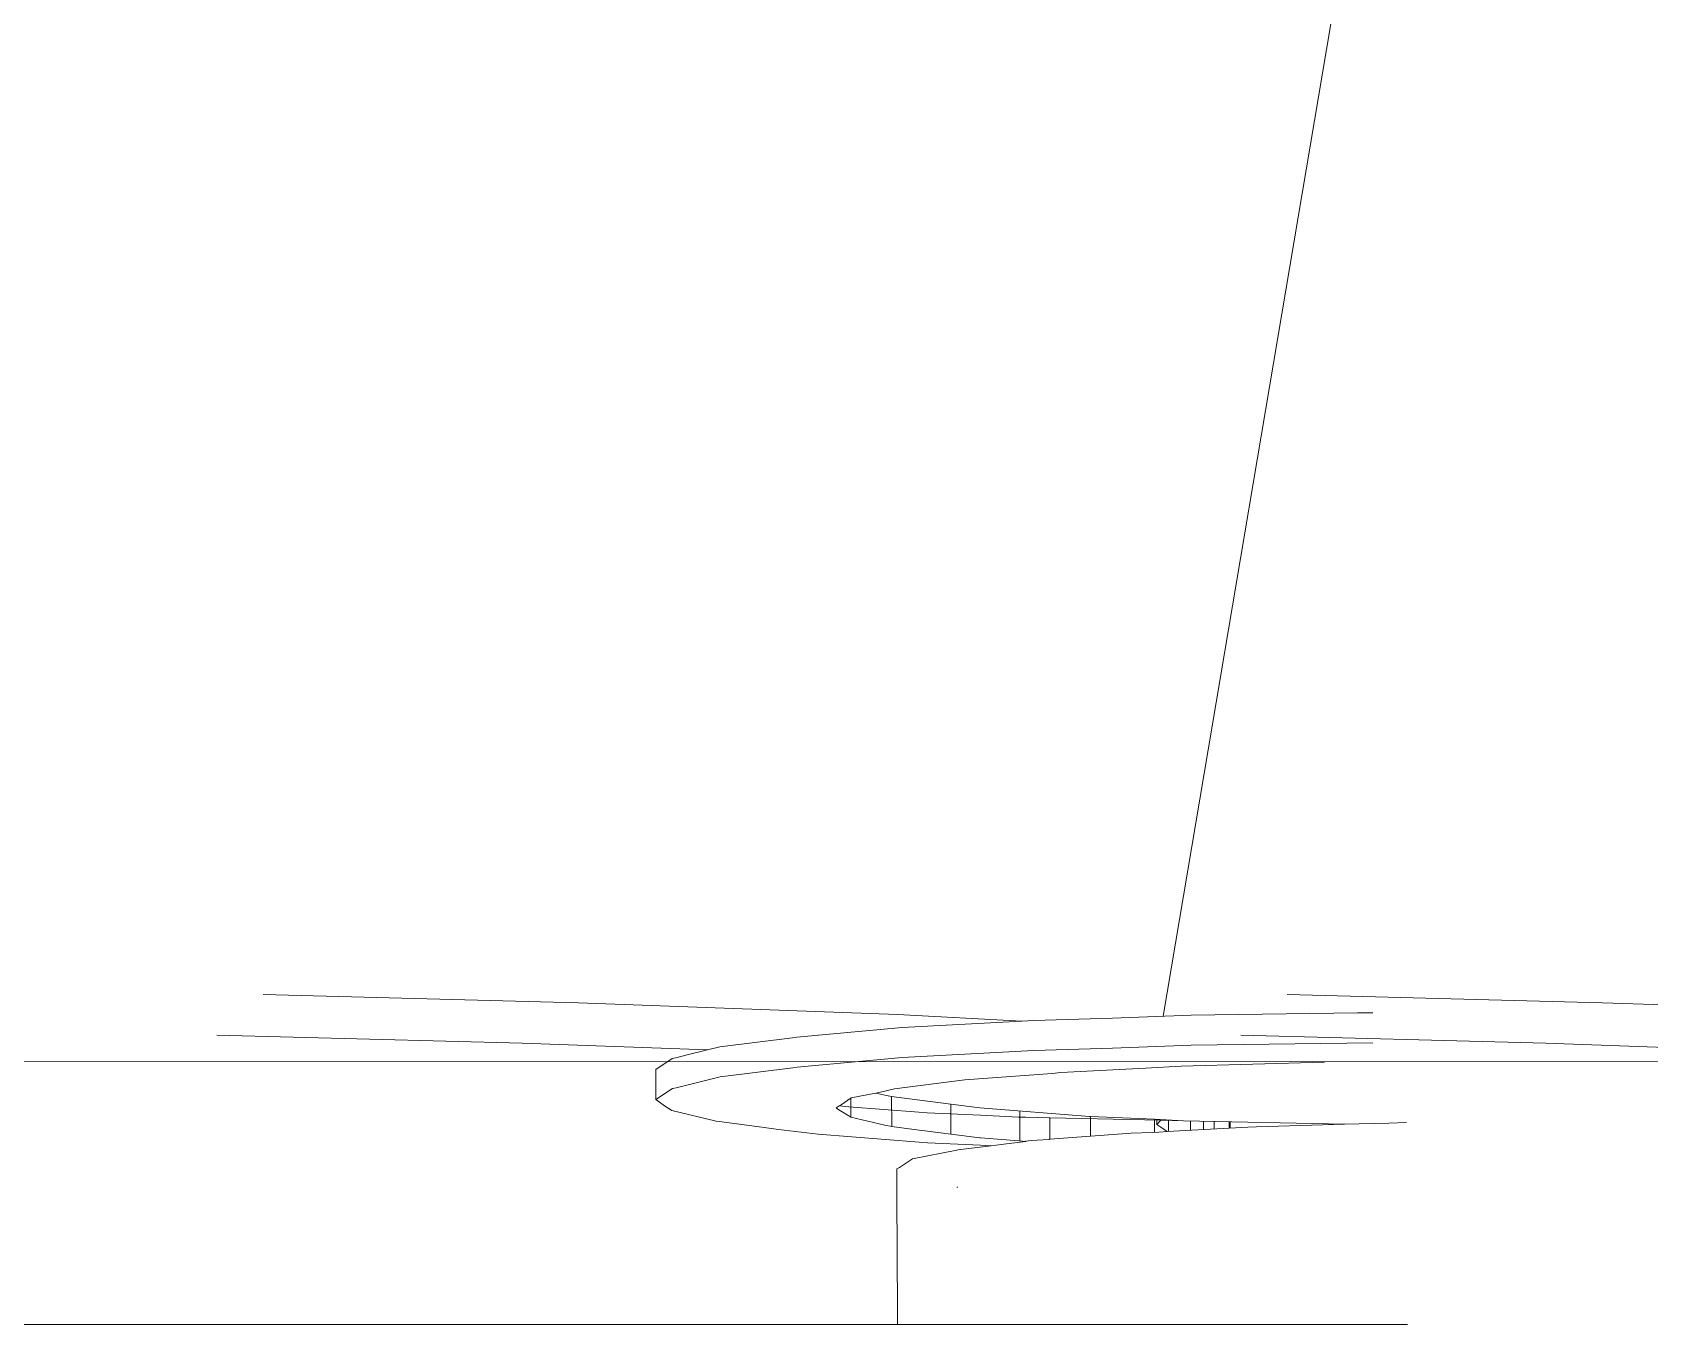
# Model space of a CAD drawing. Header units: millimetres. Extents: x 930469 to 1523124, y -120375 to 411163.
# Drawn here: x 1425428 to 1426108, y -6931 to -6387 of the extents above; entities that cross this region are included whole.
import ezdxf

# ---------------------------------------------------------------- set-up
doc = ezdxf.new("R2010")
doc.units = ezdxf.units.MM
doc.layers.add('A-NET THAY', color=8, linetype='Continuous', lineweight=0)
doc.layers.add('COT VACH', color=8, linetype='Continuous', lineweight=0)

# ---------------------------------------------------------------- blocks, each defined once
blk = doc.blocks.new('fgholol')
at = {"layer": 'A-NET THAY', "ltscale": 3}
for p, q in [((1043871.43, 32246.37), (1043943.52, 32673.69)), ((1043625.7, 32252.1), (1043493.09, 32255.6)), ((1044056.06, 32252.1), (1043923.45, 32255.6)), ((1043759.76, 32247.19), (1043625.7, 32252.1)), ((1043883.12, 32246.8), (1043953.04, 32247.78)), ((1043953.04, 32247.78), (1043959.47, 32247.87)), ((1044190.12, 32247.19), (1044056.06, 32252.1)), ((1043717.44, 32237.63), (1043761.6, 32241.65)), ((1043811.94, 32244.37), (1043759.76, 32247.19)), ((1043761.6, 32241.65), (1043811.94, 32244.37)), ((1043811.94, 32244.37), (1043816.98, 32244.65)), ((1043816.98, 32244.65), (1043850.05, 32245.59)), ((1043850.05, 32245.59), (1043883.12, 32246.8)), ((1043601.91, 32235.08), (1043473.67, 32238.46)), ((1043679.92, 32232.22), (1043601.91, 32235.08)), ((1043685.06, 32233.48), (1043715.61, 32237.35)), ((1043715.61, 32237.35), (1043717.44, 32237.63)), ((1043850.11, 32233), (1043883.19, 32234.2)), ((1043883.19, 32234.2), (1043959.53, 32235.28)), ((1044032.27, 32235.08), (1043904.03, 32238.46)), ((1044110.28, 32232.22), (1044032.27, 32235.08)), ((1043121.55, 32227.16), (1045532.11, 32227.81)), ((1043658.07, 32224.03), (1043665.02, 32228.64)), ((1043665.02, 32228.64), (1043666.55, 32228.94)), ((1043666.55, 32228.94), (1043671.36, 32230.12)), ((1043671.36, 32230.12), (1043679.92, 32232.22)), ((1043679.92, 32232.22), (1043685.06, 32233.48)), ((1043717.5, 32225.04), (1043761.67, 32229.06)), ((1043761.67, 32229.06), (1043817.05, 32232.05)), ((1043817.05, 32232.05), (1043850.11, 32233)), ((1043658.14, 32211.44), (1043658.07, 32224.03)), ((1043666.62, 32216.35), (1043685.12, 32220.88)), ((1043685.12, 32220.88), (1043715.67, 32224.76)), ((1043715.67, 32224.76), (1043717.5, 32225.04)), ((1043787.99, 32219.66), (1043824.71, 32222.37)), ((1043824.71, 32222.37), (1043828.33, 32222.7)), ((1043828.33, 32222.7), (1043863.91, 32224.62)), ((1043863.91, 32224.62), (1043878.93, 32225.43)), ((1043878.93, 32225.43), (1043939.22, 32227.16)), ((1043658.14, 32211.44), (1043665.09, 32216.05)), ((1043665.09, 32216.05), (1043666.62, 32216.35)), ((1043746.86, 32213.34), (1043750.6, 32214.08)), ((1043750.6, 32214.08), (1043752.57, 32214.47)), ((1043754.39, 32213.17), (1043750.6, 32214.08)), ((1043752.57, 32214.47), (1043758.45, 32215.91)), ((1043758.45, 32215.91), (1043780.28, 32218.68)), ((1043780.28, 32218.68), (1043787.99, 32219.66)), ((1043661.71, 32208.68), (1043658.14, 32211.44)), ((1043664.88, 32206.76), (1043661.71, 32208.68)), ((1043733.99, 32207.87), (1043735.25, 32208.71)), ((1043735.02, 32207.07), (1043733.99, 32207.87)), ((1043739.3, 32204.49), (1043735.02, 32207.07)), ((1043735.25, 32208.71), (1043736.01, 32209.22)), ((1043739.28, 32208.39), (1043735.25, 32208.71)), ((1043736.01, 32209.22), (1043740.27, 32212.04)), ((1043768.73, 32206.06), (1043739.28, 32208.39)), ((1043740.1, 32204), (1043740.06, 32211.9)), ((1043740.27, 32212.04), (1043746.86, 32213.34)), ((1043757.21, 32212.67), (1043754.39, 32213.17)), ((1043757.27, 32200.08), (1043757.21, 32212.67)), ((1043782.06, 32209.38), (1043757.21, 32212.67)), ((1043782.13, 32196.79), (1043782.06, 32209.38)), ((1043794.31, 32207.94), (1043782.06, 32209.38)), ((1043840.46, 32204.27), (1043794.31, 32207.94)), ((1043683.51, 32202.32), (1043664.88, 32206.76)), ((1043684.7, 32202.11), (1043683.51, 32202.32)), ((1043702.71, 32199.72), (1043684.7, 32202.11)), ((1043740.1, 32204), (1043739.3, 32204.49)), ((1043754.45, 32200.58), (1043740.1, 32204)), ((1043757.27, 32200.08), (1043754.45, 32200.58)), ((1043768.77, 32198.56), (1043757.27, 32200.08)), ((1043772.21, 32205.77), (1043768.73, 32206.06)), ((1043794.55, 32204.79), (1043772.21, 32205.77)), ((1043810.59, 32203.99), (1043794.55, 32204.79)), ((1043813.61, 32203.92), (1043810.59, 32203.99)), ((1043811.17, 32194), (1043811.1, 32206.59)), ((1043823.4, 32203.7), (1043813.61, 32203.92)), ((1043823.61, 32203.7), (1043823.4, 32203.7)), ((1043823.69, 32203.7), (1043823.61, 32203.7)), ((1043870.37, 32202.68), (1043823.69, 32203.7)), ((1043823.72, 32198.52), (1043823.69, 32203.7)), ((1043840.81, 32204.26), (1043840.46, 32204.27)), ((1043840.86, 32195.95), (1043840.81, 32204.26)), ((1043867.72, 32203.08), (1043840.81, 32204.26)), ((1043867.75, 32197.63), (1043867.72, 32203.08)), ((1043879.91, 32202.47), (1043867.72, 32203.08)), ((1043868.7, 32200.87), (1043868.7, 32202.71)), ((1043870.37, 32202.68), (1043868.7, 32200.87)), ((1043868.7, 32200.87), (1043870.36, 32199.72)), ((1043879.91, 32202.47), (1043870.37, 32202.68)), ((1043873.57, 32197.92), (1043873.55, 32202.61)), ((1043879.91, 32202.47), (1043947.6, 32200.98)), ((1043882.86, 32198.42), (1043882.84, 32202.4)), ((1043888.33, 32198.72), (1043888.31, 32202.28)), ((1043892.77, 32198.96), (1043892.75, 32202.19)), ((1043899.14, 32199.3), (1043899.13, 32202.05)), ((1043899.47, 32199.32), (1043899.46, 32202.04)), ((1043910.64, 32199.92), (1043947.6, 32200.98)), ((1043947.6, 32200.98), (1043966.26, 32201.52)), ((1043966.26, 32201.52), (1043973.61, 32201.73)), ((1043709.68, 32198.8), (1043702.71, 32199.72)), ((1043726.35, 32196.83), (1043709.68, 32198.8)), ((1043768.8, 32193.47), (1043726.35, 32196.83)), ((1043772.25, 32198.1), (1043768.77, 32198.56)), ((1043772.27, 32193.17), (1043768.8, 32193.47)), ((1043782.13, 32196.79), (1043772.25, 32198.1)), ((1043794.38, 32195.34), (1043782.13, 32196.79)), ((1043794.6, 32195.33), (1043794.38, 32195.34)), ((1043810.64, 32194.04), (1043794.6, 32195.33)), ((1043803.23, 32192.5), (1043813.56, 32193.81)), ((1043813.56, 32193.81), (1043810.64, 32194.04)), ((1043813.56, 32193.81), (1043813.66, 32193.82)), ((1043813.66, 32193.82), (1043815.88, 32194.1)), ((1043815.88, 32194.1), (1043823.45, 32194.66)), ((1043823.45, 32194.66), (1043823.66, 32194.68)), ((1043823.66, 32194.68), (1043823.74, 32194.68)), ((1043823.74, 32194.68), (1043823.72, 32198.52)), ((1043823.74, 32194.68), (1043857.9, 32197.21)), ((1043857.9, 32197.21), (1043866.75, 32197.58)), ((1043866.75, 32197.58), (1043869.49, 32197.7)), ((1043869.49, 32197.7), (1043873.01, 32197.89)), ((1043870.36, 32199.72), (1043873.01, 32197.89)), ((1043873.01, 32197.89), (1043906.89, 32199.72)), ((1043906.89, 32199.72), (1043910.64, 32199.92)), ((1043766.01, 32186.41), (1043784.59, 32190.08)), ((1043794.62, 32192.19), (1043772.27, 32193.17)), ((1043784.59, 32190.08), (1043785.05, 32190.19)), ((1043785.05, 32190.19), (1043799.07, 32191.97)), ((1043799.07, 32191.97), (1043794.62, 32192.19)), ((1043799.07, 32191.97), (1043803.23, 32192.5)), ((1043759.4, 32182.2), (1043760.6, 32182.83)), ((1043759.45, 32171.74), (1043759.4, 32182.2)), ((1043760.6, 32182.83), (1043766.01, 32186.41)), ((1043785.13, 32174.49), (1043784.67, 32174.55)), ((1043759.58, 32146.18), (1043759.45, 32171.74)), ((1043759.7, 32123.04), (1043759.58, 32146.18)), ((1043759.74, 32116.76), (1043759.7, 32123.04)), ((1043816.32, 32116.76), (1042692.66, 32116.76)), ((1043760.95, 32116.76), (1043759.74, 32116.76)), ((1043766.37, 32116.76), (1043760.95, 32116.76)), ((1043784.97, 32116.76), (1043766.37, 32116.76)), ((1043785.43, 32116.76), (1043784.97, 32116.76)), ((1043816.28, 32116.76), (1043785.43, 32116.76)), ((1043858.32, 32116.76), (1043816.28, 32116.76)), ((1043869.91, 32116.76), (1043858.32, 32116.76)), ((1043911.07, 32116.76), (1043869.91, 32116.76)), ((1043974.06, 32116.76), (1043911.07, 32116.76))]:
    blk.add_line(p, q, dxfattribs=at)

msp = doc.modelspace()

# ---------------------------------------------------------------- block references
at = {"layer": 'COT VACH'}
msp.add_blockref('fgholol', (382032.3, -39047.4), dxfattribs=at)

doc.saveas('drawing.dxf')
